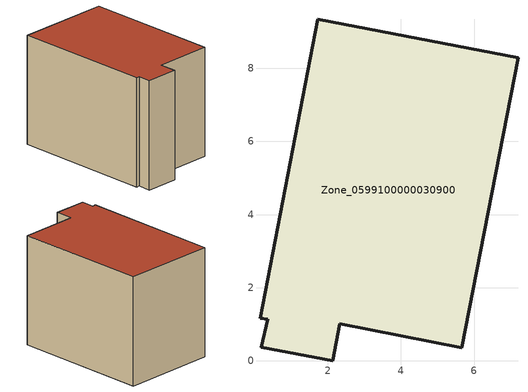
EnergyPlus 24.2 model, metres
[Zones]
Zone_0599100000030900
 floor ground (C_G): 0.36,1.14 0.14,1.17 1.72,9.34 7.2,8.29 5.67,0.36 2.33,1.01 2.13,0 0.18,0.38 z0
 wall outside (C_F): 7.2,8.29 1.72,9.34 0.14,1.17 0.36,1.14 0.18,0.38 2.13,0 2.33,1.01 5.67,0.36 7.2,8.29 z0:6.5
 roof outside (C_R): 0.36,1.14 0.18,0.38 2.13,0 2.33,1.01 5.67,0.36 7.2,8.29 1.72,9.34 0.14,1.17 z6.5
[BUILDING]
Pand.0599100000030900: North Axis=0; Terrain=City; Loads Convergence Tolerance Value=0.04; Temperature Convergence Tolerance Value=0.4; Solar Distribution=FullExterior; Maximum Number of Warmup Days=25; Minimum Number of Warmup Days=1
[Site:Location]
Rotterdam.The.Hague.AP_ZH_NLD Design_Conditions: Latitude=51.96; Longitude=4.45; Time Zone=1; Elevation=-4.5
[SITE:GROUNDTEMPERATURE:BUILDINGSURFACE]
18, 18, 18, 18, 18, 18, 18, 18, 18, 18, 18, 18
[MATERIAL] Thermal Absorptance=0.9; Solar Absorptance=0.7; Visible Absorptance=0.7
Name | Roughness | Thickness | Conductivity | Density | Specific Heat
G.TI.1946-1964 | MediumSmooth | 0.15 | 1 | 540 | 1210
F.TI.1946-1964 | Rough | 0.3 | 0.857143 | 1920 | 840
R.TI.1946-1964 | MediumRough | 0.2 | 0.277778 | 1500 | 1000
[CONSTRUCTION]
C_G: G.TI.1946-1964
C_F: F.TI.1946-1964
C_R: R.TI.1946-1964
[ZONE]
Zone_0599100000030900: Type=1; Multiplier=1; Ceiling Height=Autocalculate; Volume=Autocalculate; Floor Area=autocalculate; Part of Total Floor Area=Yes
[ZONEINFILTRATION:DESIGNFLOWRATE]
Infil_Zone_0599100000030900: Zone or ZoneList or Space or SpaceList=Zone_0599100000030900; Schedule=AlwaysOn; Design Flow Rate Calculation Method=Flow/Area; Flow Rate per Floor Area=0.003; Constant Term Coefficient=1; Temperature Term Coefficient=0; Velocity Term Coefficient=0; Velocity Squared Term Coefficient=0
[HVACTEMPLATE:ZONE:IDEALLOADSAIRSYSTEM]
Zone_0599100000030900: Maximum Heating Supply Air Temperature=50; Minimum Cooling Supply Air Temperature=13; Maximum Heating Supply Air Humidity Ratio=0.0156; Minimum Cooling Supply Air Humidity Ratio=0.0077; Heating Limit=NoLimit; Cooling Limit=NoLimit; Dehumidification Control Type=ConstantSensibleHeatRatio; Cooling Sensible Heat Ratio=0.7; Dehumidification Setpoint=60; Humidification Control Type=None; Humidification Setpoint=30; Outdoor Air Method=None; Outdoor Air Flow Rate per Person=0.00944; Outdoor Air Flow Rate per Zone Floor Area=0; Outdoor Air Flow Rate per Zone=0; Demand Controlled Ventilation Type=None; Outdoor Air Economizer Type=NoEconomizer; Heat Recovery Type=None; Sensible Heat Recovery Effectiveness=0.7; Latent Heat Recovery Effectiveness=0.65
[ZONECONTROL:THERMOSTAT]
ThermostatControl_Zone_0599100000030900: Zone or ZoneList=Zone_0599100000030900; Control Type Schedule=DualSetpointControlType; Control 1=Thermostat_Zone_0599100000030900; Temperature Difference Between Cutout And Setpoint=0
[THERMOSTATSETPOINT:DUALSETPOINT]
Thermostat_Zone_0599100000030900: Heating Setpoint Temperature Schedule=HeatingSetpoint_Zone_0599100000030900; Cooling Setpoint Temperature Schedule=CoolingSetpoint_Zone_0599100000030900
[SCHEDULE:COMPACT]
HeatingSetpoint_Zone_0599100000030900: Through: 12/31, For: AllDays, Until: 24:00, 21
CoolingSetpoint_Zone_0599100000030900: Through: 12/31, For: AllDays, Until: 24:00, 24
DualSetpointControlType: Through: 12/31, For: AllDays, Until: 24:00, 4
AlwaysOn: Through: 12/31, For: AllDays, Until: 24:00, 1
